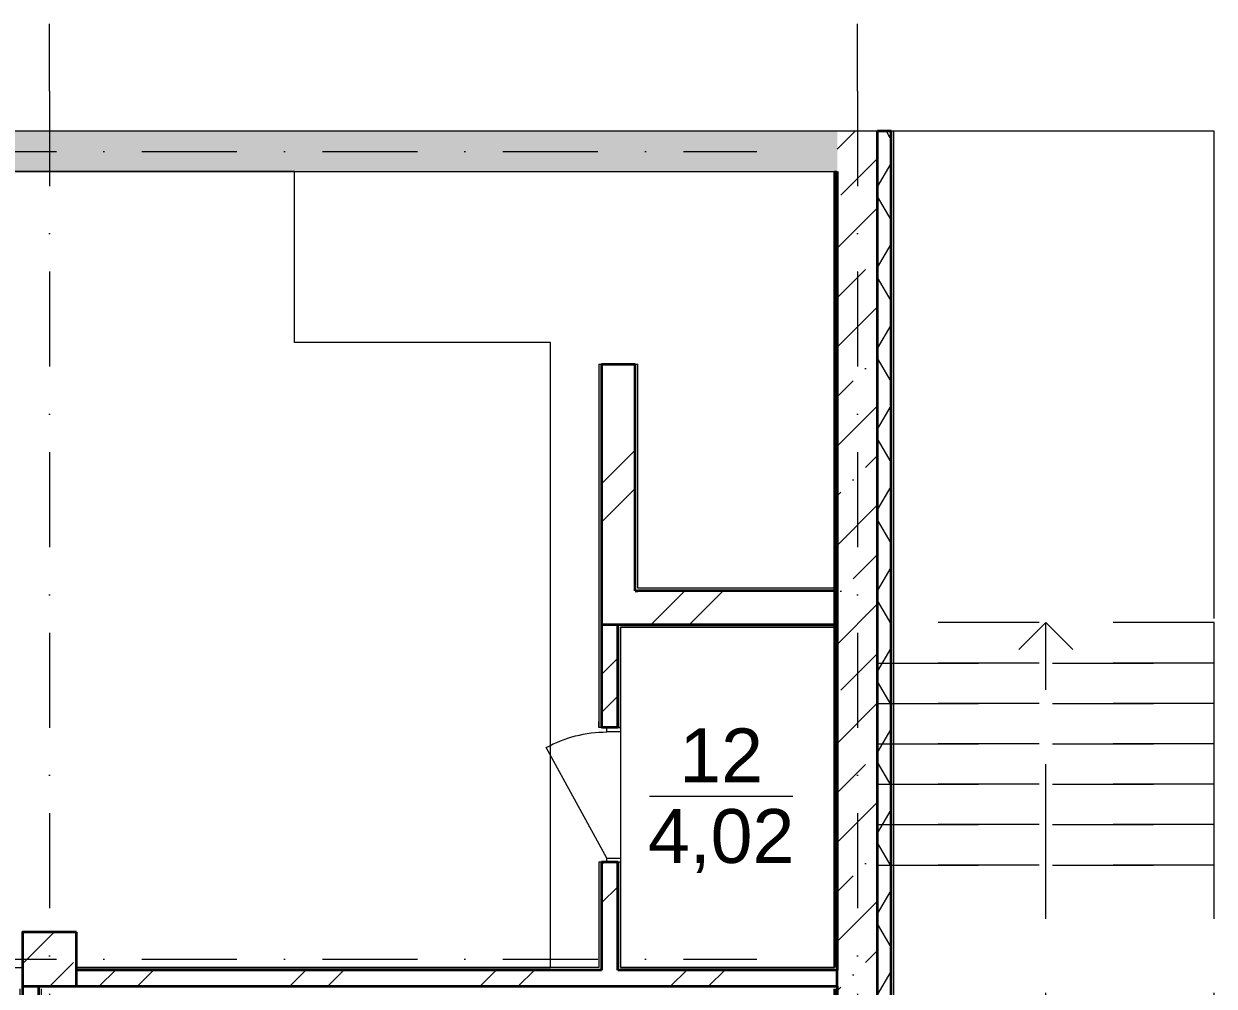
# Model space of a CAD drawing. Header units: millimetres. Extents: x -34838 to 729576, y -214038 to 121482.
# Drawn here: x 608251 to 617092, y -91938 to -84791 of the extents above; entities that cross this region are included whole.
import ezdxf
from ezdxf.enums import TextEntityAlignment as Align

# ---------------------------------------------------------------- set-up
doc = ezdxf.new("R2010")
doc.units = ezdxf.units.MM
doc.header["$MEASUREMENT"] = 0
doc.linetypes.add('ШТРИХОВА 1_2', pattern=[1300, 750, -550])
doc.linetypes.add('Штрихпунктирная', pattern=[1340.555525, 705.555534, -352.777767, 0, -282.222223])
for name, color, linetype, lineweight in [('0_Ном._пера__1', 7, 'Continuous', 13), ('А _ ОСІ КООРДИНАЦІЙНІ.3D_Ном._пера__105', 7, 'Continuous', 13), ('А _ ОСІ КООРДИНАЦІЙНІ.3D_Ном._пера__25', 7, 'Continuous', 0), ('АБ _ 0 _ СТІНИ _ ЗОВНІШНІ .3D_Ном._пера__27', 7, 'Continuous', 35), ('АБ _ 0 _ СТІНИ _ ЗОВНІШНІ .3D_Ном._пера__47', 7, 'Continuous', 20), ('АБ _ 0 _ СТІНИ _ ЗОВНІШНІ .3D_Ном._пера__87', 7, 'Continuous', 13), ('АБ _ 0 _ СТІНИ _ НАВІСНІ .3D_Ном._пера__27', 7, 'Continuous', 35), ('АБ _ 0 _ СТІНИ _ НАВІСНІ .3D_Ном._пера__87', 7, 'Continuous', 13), ('АБ _ 1 _ КОЛОНИ _ КБ.3D_Ном._пера__28', 7, 'Continuous', 35), ('АБ _ 2 _ СХОДИ _ ЗОВНІШНІ .3D_Ном._пера__71', 7, 'Continuous', 15), ('АБ _ 2 _ СХОДИ _ ЗОВНІШНІ .3D_Ном._пера__91', 7, 'Continuous', 13), ('Двери ARCHICAD_Ном._пера__1', 7, 'Continuous', 13), ('Двери ARCHICAD_Ном._пера__23', 7, 'Continuous', 20), ('Двери ARCHICAD_Ном._пера__27', 7, 'Continuous', 35), ('Двери ARCHICAD_Ном._пера__3', 7, 'Continuous', 15), ('Двери ARCHICAD_Ном._пера__87', 7, 'Continuous', 13), ('Паспорта Зон ARCHICAD_Ном._пера__5', 7, 'Continuous', 0)]:
    doc.layers.add(name, color=color, linetype=linetype, lineweight=lineweight)
for name, color, linetype in [('А _ ОСІ КООРДИНАЦІЙНІ.3D', 7, 'Continuous'), ('АБ _ 0 _ СТІНИ _ ЗОВНІШНІ .3D', 7, 'Continuous'), ('АБ _ 1 _ КОЛОНИ _ КБ.3D', 7, 'Continuous'), ('АБ _ 2 _ СХОДИ _ ЗОВНІШНІ .3D', 7, 'Continuous'), ('АП _ ТЕП _ ЗОНИ ПРИМІЩЕНЬ .3D', 7, 'Continuous'), ('Двери ARCHICAD', 7, 'Continuous')]:
    doc.layers.add(name, color=color, linetype=linetype)
doc.styles.add('СГЕНЕРИР_СТИЛЬ_1', font='Arial.ttf')
doc.linetypes.add('ГП _ огорожа КЖ меньше 1м_ М 500', pattern='A,0,[1,20211006 Р’РµР»РёРєРёР№ Р±Р°СЃРµР№РЅ (Р±СѓС‚С–РєРё)_1.Shx,S=79.365079,R=0,X=0,Y=0],-10000,0', length=10000)
pattern_1 = [(45, (518441.76, -97737.7), (-367.6955, 367.6955), []), (45, (518257.9, -97553.85), (-367.6955, 367.6955), [390, -130, 0, -130])]
pattern_2 = [(60, (518441.76, -97737.7), (-259.8076, 150), []), (120, (518441.76, -97737.7), (259.8076, 150), [])]
pattern_3 = [(45, (518441.8, -97737.7), (-707.107, 707.107), []), (45, (518300.3, -97596.3), (-707.107, 707.107), [])]

# ---------------------------------------------------------------- blocks, each defined once
blk = doc.blocks.new('Електрощитова_12_21_1', base_point=(613429.9, -90526.5))
at = {"layer": 'Паспорта Зон ARCHICAD_Ном._пера__5', "color": 7, "linetype": 'Continuous', "lineweight": 0}
blk.add_line((612897.8, -90526.5), (613962, -90526.5), dxfattribs=at)
at = {"layer": 'Паспорта Зон ARCHICAD_Ном._пера__5', "color": 7, "lineweight": 0, "style": 'СГЕНЕРИР_СТИЛЬ_1'}
for tag, p in [('ROOM_NUMBER', (613429.9, -90223.6)), ('ROOM_AREA', (613429.9, -90822.4))]:
    blk.add_attdef(tag, text='', height=400, dxfattribs=at).set_placement(p, align=Align.MIDDLE_CENTER)
blk = doc.blocks.new('Лестница_2_1', base_point=(518441.8, -97737.7))
at = {"layer": 'АБ _ 2 _ СХОДИ _ ЗОВНІШНІ .3D_Ном._пера__71', "color": 7, "linetype": 'ШТРИХОВА 1_2', "lineweight": 15}
for p, q in [((617091.7, -89237.7), (614591.7, -89237.7)), ((614591.7, -89237.7), (614591.7, -89537.7)), ((615841.7, -89237.7), (615641.7, -89437.7)), ((615841.7, -89537.7), (615841.7, -89237.7)), ((616041.7, -89437.7), (615841.7, -89237.7)), ((617091.7, -89537.7), (617091.7, -89237.7)), ((617091.7, -89537.7), (614591.7, -89537.7)), ((614591.7, -89537.7), (614591.7, -89837.7)), ((614591.7, -89537.7), (617091.7, -89537.7)), ((615841.7, -91037.7), (615841.7, -89537.7)), ((617091.7, -89837.7), (617091.7, -89537.7)), ((617091.7, -89837.7), (614591.7, -89837.7)), ((614591.7, -89837.7), (614591.7, -90137.7)), ((614591.7, -89837.7), (617091.7, -89837.7)), ((617091.7, -90137.7), (617091.7, -89837.7)), ((617091.7, -90137.7), (614591.7, -90137.7)), ((614591.7, -90137.7), (614591.7, -90437.7)), ((614591.7, -90137.7), (617091.7, -90137.7)), ((617091.7, -90437.7), (617091.7, -90137.7)), ((617091.7, -90437.7), (614591.7, -90437.7)), ((614591.7, -90437.7), (614591.7, -90737.7)), ((614591.7, -90437.7), (617091.7, -90437.7)), ((617091.7, -90737.7), (617091.7, -90437.7)), ((617091.7, -90737.7), (614591.7, -90737.7)), ((614591.7, -90737.7), (614591.7, -91037.7)), ((614591.7, -90737.7), (617091.7, -90737.7)), ((617091.7, -91037.7), (617091.7, -90737.7)), ((617091.7, -91037.7), (614591.7, -91037.7)), ((614591.7, -91037.7), (614591.7, -91337.7)), ((614591.7, -91037.7), (617091.7, -91037.7)), ((615841.7, -91337.7), (615841.7, -91037.7)), ((617091.7, -91337.7), (617091.7, -91037.7)), ((614591.7, -91337.7), (614591.7, -94037.7)), ((615841.7, -94037.7), (615841.7, -91337.7)), ((617091.7, -94037.7), (617091.7, -91337.7)), ((614591.7, -94037.7), (614591.7, -94337.7)), ((615841.7, -94337.7), (615841.7, -94037.7)), ((617091.7, -94337.7), (617091.7, -94037.7)), ((617091.7, -94337.7), (614591.7, -94337.7)), ((614591.7, -94337.7), (614591.7, -94637.7)), ((614591.7, -94337.7), (617091.7, -94337.7)), ((615841.8, -96334.8), (615841.7, -94337.7)), ((617091.7, -94637.7), (617091.7, -94337.7)), ((617091.7, -94637.7), (614591.7, -94637.7)), ((614591.7, -94637.7), (614591.7, -94937.7)), ((614591.7, -94637.7), (617091.7, -94637.7)), ((617091.7, -94937.7), (617091.7, -94637.7)), ((617091.7, -94937.7), (614591.7, -94937.7)), ((614591.7, -94937.7), (614591.8, -95237.7)), ((614591.7, -94937.7), (617091.7, -94937.7)), ((617091.8, -95237.7), (617091.7, -94937.7)), ((617091.8, -95237.7), (614591.8, -95237.7)), ((614591.8, -95237.7), (614591.8, -95537.7)), ((614591.8, -95237.7), (617091.8, -95237.7)), ((617091.8, -95537.7), (617091.8, -95237.7)), ((617091.8, -95537.7), (614591.8, -95537.7)), ((614591.8, -95537.7), (614591.8, -95837.7)), ((614591.8, -95537.7), (617091.8, -95537.7)), ((617091.8, -95837.7), (617091.8, -95537.7)), ((617091.8, -95837.7), (614591.8, -95837.7)), ((614591.8, -95837.7), (614591.8, -96137.7)), ((614591.8, -95837.7), (617091.8, -95837.7)), ((617091.8, -96034.8), (617091.8, -95837.7)), ((615939, -96311.5), (617091.8, -96034.8)), ((616663.3, -96137.7), (614591.8, -96137.7)), ((614591.8, -96137.7), (614591.8, -96437.7)), ((614591.8, -96137.7), (616663.3, -96137.7)), ((615744.5, -96358.2), (615744.5, -96258.2)), ((615744.5, -96258.2), (615939, -96411.5)), ((614591.8, -96634.8), (615744.5, -96358.2)), ((615939, -96411.5), (615939, -96311.5)), ((615413.3, -96437.7), (614591.8, -96437.7)), ((614591.8, -96437.7), (614591.8, -96634.8)), ((614591.8, -96437.7), (615413.3, -96437.7))]:
    blk.add_line(p, q, dxfattribs=at)
at = {"layer": 'АБ _ 2 _ СХОДИ _ ЗОВНІШНІ .3D_Ном._пера__71', "color": 7, "linetype": 'Continuous', "lineweight": 15}
for p, q in [((615939, -96414.3), (617091.8, -96137.7)), ((615744.5, -96461), (615744.5, -96361)), ((615744.5, -96361), (615939, -96514.3)), ((615841.8, -96437.7), (615641.8, -96637.7)), ((615841.8, -96437.7), (615744.5, -96437.7)), ((615744.5, -96437.7), (615841.8, -96437.7)), ((615841.8, -97637.7), (615841.8, -96437.7)), ((616041.8, -96637.7), (615841.8, -96437.7)), ((615939, -96514.3), (615939, -96414.3)), ((617091.8, -96437.7), (615939, -96437.7)), ((615939, -96437.7), (617091.8, -96437.7)), ((614591.8, -96737.7), (615744.5, -96461)), ((617091.8, -96737.7), (614591.8, -96737.7)), ((614591.8, -96737.7), (617091.8, -96737.7)), ((617091.8, -97037.7), (614591.8, -97037.7)), ((614591.8, -97037.7), (617091.8, -97037.7)), ((617091.8, -97337.7), (614591.8, -97337.7)), ((614591.8, -97337.7), (617091.8, -97337.7)), ((617091.8, -97637.7), (614591.8, -97637.7)), ((614591.8, -97637.7), (617091.8, -97637.7)), ((615841.8, -97937.7), (615841.8, -97637.7)), ((614591.8, -97937.7), (617091.8, -97937.7))]:
    blk.add_line(p, q, dxfattribs=at)
at = {"layer": 'АБ _ 2 _ СХОДИ _ ЗОВНІШНІ .3D_Ном._пера__91', "color": 7, "linetype": 'Continuous', "lineweight": 13}
for p, q in [((617091.8, -96437.7), (617091.8, -96137.7)), ((617091.8, -96737.7), (617091.8, -96437.7)), ((614591.8, -96737.7), (614591.8, -97037.7)), ((617091.8, -97037.7), (617091.8, -96737.7)), ((614591.8, -97037.7), (614591.8, -97337.7)), ((617091.8, -97337.7), (617091.8, -97037.7)), ((614591.8, -97337.7), (614591.8, -97637.7)), ((617091.8, -97637.7), (617091.8, -97337.7)), ((614591.8, -97637.7), (614591.8, -97937.7)), ((617091.8, -97937.7), (617091.8, -97637.7))]:
    blk.add_line(p, q, dxfattribs=at)
blk = doc.blocks.new('Стена_56_1', base_point=(518366.8, -85737.7))
at = {"layer": 'АБ _ 0 _ СТІНИ _ ЗОВНІШНІ .3D', "linetype": 'Continuous', "lineweight": 0, "true_color": 0x000000}
h = blk.add_hatch(dxfattribs=at)
h.set_pattern_fill('М___БЕТОН_АРМОВАНИЙ___З__C0', color=18, style=0, pattern_type=2)
h.set_pattern_definition(pattern_1)
h.paths.add_polyline_path([(614291.8, -85587.7), (540141.8, -85587.7), (540141.8, -85887.7), (614271.8, -85887.7), (614291.8, -85874.1)])
h = blk.add_hatch(dxfattribs=at)
h.set_pattern_fill('М___БЕТОН_АРМОВАНИЙ___З__C0', color=18, style=0, pattern_type=2)
h.set_pattern_definition(pattern_1)
h.paths.add_polyline_path([(614291.8, -85874.1), (614591.8, -85669.5), (614591.8, -85587.7), (614291.8, -85587.7)])
h = blk.add_hatch(dxfattribs=at)
h.set_pattern_fill('М___БЕТОН_АРМОВАНИЙ___З__C0', color=18, style=0, pattern_type=2)
h.set_pattern_definition(pattern_1)
h.paths.add_polyline_path([(614591.8, -85887.7), (614591.8, -85669.5), (614291.8, -85874.1), (614291.8, -85887.7)])
h = blk.add_hatch(dxfattribs=at)
h.set_pattern_fill('М___БЕТОН_АРМОВАНИЙ___З__C0', color=18, style=0, pattern_type=2)
h.set_pattern_definition(pattern_1)
h.paths.add_polyline_path([(614291.8, -85874.1), (614271.8, -85887.7), (614291.8, -85887.7)])
at = {"layer": 'АБ _ 0 _ СТІНИ _ ЗОВНІШНІ .3D_Ном._пера__27', "color": 7, "linetype": 'Continuous', "lineweight": 35}
for p, q in [((614591.8, -85669.5), (614591.8, -85587.7)), ((614591.8, -85887.7), (614591.8, -85669.5))]:
    blk.add_line(p, q, dxfattribs=at)
at = {"layer": 'АБ _ 0 _ СТІНИ _ ЗОВНІШНІ .3D_Ном._пера__47', "color": 7, "linetype": 'Continuous', "lineweight": 20}
blk.add_line((614291.8, -85887.7), (614271.8, -85887.7), dxfattribs=at)
at = {"layer": 'АБ _ 0 _ СТІНИ _ ЗОВНІШНІ .3D_Ном._пера__47', "color": 7, "linetype": 'Continuous', "lineweight": 20, "flags": 128}
for points in [[(614591.8, -85587.7), (540441.8, -85587.7)], [(540141.8, -85887.7), (614271.8, -85887.7)]]:
    blk.add_lwpolyline(points, dxfattribs=at)
blk = doc.blocks.new('Стена_58_1', base_point=(614491.8, -85737.7))
at = {"layer": 'АБ _ 0 _ СТІНИ _ ЗОВНІШНІ .3D', "linetype": 'Continuous', "lineweight": 0, "true_color": 0x000000}
h = blk.add_hatch(dxfattribs=at)
h.set_pattern_fill('М___ІЗОЛЯЦІЯ_МІНВАТА_0001', color=18, style=0, pattern_type=2)
h.set_pattern_definition(pattern_2)
h.paths.add_polyline_path([(614591.8, -85669.5), (614691.8, -85601.3), (614691.8, -85587.7), (614591.8, -85587.7)])
h = blk.add_hatch(dxfattribs=at)
h.set_pattern_fill('М___ІЗОЛЯЦІЯ_МІНВАТА_0001', color=18, style=0, pattern_type=2)
h.set_pattern_definition(pattern_2)
h.paths.add_polyline_path([(614691.8, -98290), (614691.8, -85601.3), (614591.8, -85669.5), (614591.8, -98201.3)])
h = blk.add_hatch(dxfattribs=at)
h.set_pattern_fill('М___БЕТОН_АРМОВАНИЙ___З__C0', color=18, style=0, pattern_type=2)
h.set_pattern_definition(pattern_1)
h.paths.add_polyline_path([(614291.8, -85887.7), (614291.8, -97935.4), (614591.8, -98201.3), (614591.8, -85887.7)])
h = blk.add_hatch(dxfattribs=at)
h.set_pattern_fill('М___БЕТОН_АРМОВАНИЙ___З__C0', color=18, style=0, pattern_type=2)
h.set_pattern_definition(pattern_1)
h.paths.add_polyline_path([(614291.8, -97937.7), (614294.3, -97937.7), (614291.8, -97935.4)])
h = blk.add_hatch(dxfattribs=at)
h.set_pattern_fill('М___БЕТОН_АРМОВАНИЙ___З__C0', color=18, style=0, pattern_type=2)
h.set_pattern_definition(pattern_1)
h.paths.add_polyline_path([(614291.8, -98187.7), (614576.4, -98187.7), (614294.3, -97937.7), (614291.8, -97937.7)])
h = blk.add_hatch(dxfattribs=at)
h.set_pattern_fill('М___БЕТОН_АРМОВАНИЙ___З__C0', color=18, style=0, pattern_type=2)
h.set_pattern_definition(pattern_1)
h.paths.add_polyline_path([(614591.8, -98201.3), (614576.4, -98187.7), (614291.8, -98187.7), (614291.8, -98287.7), (614591.8, -98287.7)])
h = blk.add_hatch(dxfattribs=at)
h.set_pattern_fill('М___ІЗОЛЯЦІЯ_МІНВАТА_0001', color=18, style=0, pattern_type=2)
h.set_pattern_definition(pattern_2)
h.paths.add_polyline_path([(614591.8, -98287.7), (614689.2, -98287.7), (614591.8, -98201.3)])
h = blk.add_hatch(dxfattribs=at)
h.set_pattern_fill('М___БЕТОН_АРМОВАНИЙ___З__C0', color=18, style=0, pattern_type=2)
h.set_pattern_definition(pattern_1)
h.paths.add_polyline_path([(614591.8, -98287.7), (614291.8, -98287.7), (614291.8, -98307.7), (614591.8, -98307.7)])
h = blk.add_hatch(dxfattribs=at)
h.set_pattern_fill('М___ІЗОЛЯЦІЯ_МІНВАТА_0001', color=18, style=0, pattern_type=2)
h.set_pattern_definition(pattern_2)
h.paths.add_polyline_path([(614691.8, -98290), (614689.2, -98287.7), (614591.8, -98287.7), (614591.8, -98307.7), (614691.8, -98307.7)])
at = {"layer": 'АБ _ 0 _ СТІНИ _ ЗОВНІШНІ .3D_Ном._пера__27', "color": 7, "linetype": 'Continuous', "lineweight": 35}
for p, q in [((614591.8, -85669.5), (614591.8, -85587.7)), ((614691.8, -85601.3), (614691.8, -85587.7)), ((614691.8, -98290), (614691.8, -85601.3)), ((614591.8, -85887.7), (614591.8, -85669.5)), ((614291.8, -85887.7), (614291.8, -91817.7)), ((614591.8, -98201.3), (614591.8, -85887.7)), ((614291.8, -91817.7), (614271.8, -91817.7)), ((614291.8, -91937.7), (614291.8, -91817.7)), ((614271.8, -91937.7), (614291.8, -91937.7)), ((614291.8, -91937.7), (614291.8, -97935.4))]:
    blk.add_line(p, q, dxfattribs=at)
at = {"layer": 'АБ _ 0 _ СТІНИ _ ЗОВНІШНІ .3D_Ном._пера__27', "color": 7, "linetype": 'Continuous', "lineweight": 35, "flags": 128}
for points in [[(614691.8, -85587.7), (614591.8, -85587.7)], [(614271.8, -85887.7), (614271.8, -91797.7)], [(614271.8, -91957.7), (614271.8, -97917.7)]]:
    blk.add_lwpolyline(points, dxfattribs=at)
at = {"layer": 'АБ _ 0 _ СТІНИ _ ЗОВНІШНІ .3D_Ном._пера__47', "color": 7, "linetype": 'Continuous', "lineweight": 20}
blk.add_line((614291.8, -85887.7), (614271.8, -85887.7), dxfattribs=at)
at = {"layer": 'АБ _ 0 _ СТІНИ _ ЗОВНІШНІ .3D_Ном._пера__87', "color": 7, "linetype": 'Continuous', "lineweight": 13, "flags": 128}
for points in [[(614711.8, -85587.7), (614691.8, -85587.7)], [(614711.8, -98307.7), (614711.8, -85587.7)]]:
    blk.add_lwpolyline(points, dxfattribs=at)
at = {"layer": 'АБ _ 0 _ СТІНИ _ НАВІСНІ .3D_Ном._пера__27', "color": 7, "linetype": 'Continuous', "lineweight": 35}
for p, q in [((614271.8, -97937.7), (614291.8, -97937.7)), ((614291.8, -97937.7), (614291.8, -97935.4)), ((614291.8, -98187.7), (614291.8, -97937.7)), ((614291.8, -98187.7), (614291.8, -98287.7)), ((614591.8, -98201.3), (614591.8, -98287.7)), ((614291.8, -98287.7), (614291.8, -98307.7)), ((614591.8, -98287.7), (614591.8, -98307.7)), ((614691.8, -98290), (614691.8, -98307.7))]:
    blk.add_line(p, q, dxfattribs=at)
at = {"layer": 'АБ _ 0 _ СТІНИ _ НАВІСНІ .3D_Ном._пера__27', "color": 7, "linetype": 'Continuous', "lineweight": 35, "flags": 128}
for points in [[(614591.8, -98307.7), (614291.8, -98307.7)], [(614691.8, -98307.7), (614591.8, -98307.7)]]:
    blk.add_lwpolyline(points, dxfattribs=at)
at = {"layer": 'АБ _ 0 _ СТІНИ _ НАВІСНІ .3D_Ном._пера__87', "color": 7, "linetype": 'Continuous', "lineweight": 13, "flags": 128}
blk.add_lwpolyline([(614711.8, -98307.7), (614691.8, -98307.7)], dxfattribs=at)
blk = doc.blocks.new('Металлическая Дверь 22_9')
at = {"layer": 'Двери ARCHICAD_Ном._пера__1', "color": 7, "linetype": 'Continuous', "lineweight": 13}
blk.add_arc((468, 0), 936, 151.17603, 180, dxfattribs=at)
at = {"layer": 'Двери ARCHICAD_Ном._пера__23', "color": 7, "linetype": 'Continuous', "lineweight": 20}
for p, q in [((-468, 0), (-500, 0)), ((-500, 0), (-500, -100)), ((-468, -100), (-468, 0)), ((500, 0), (468, 0)), ((468, 0), (468, -100)), ((500, -100), (500, 0)), ((-500, -100), (-468, -100)), ((468, -100), (500, -100))]:
    blk.add_line(p, q, dxfattribs=at)
at = {"layer": 'Двери ARCHICAD_Ном._пера__27', "color": 7, "linetype": 'Continuous', "lineweight": 35}
for p, q in [((-500, 0), (-500, 40)), ((-500, 0), (-500, 40)), ((-500, -80), (-500, 0)), ((-500, -80), (-500, 0)), ((500, 0), (500, 40)), ((500, 0), (500, 40)), ((500, -80), (500, 0)), ((500, -80), (500, 0))]:
    blk.add_line(p, q, dxfattribs=at)
at = {"layer": 'Двери ARCHICAD_Ном._пера__3', "color": 7, "linetype": 'Continuous', "lineweight": 15}
blk.add_line((468, 0), (-352, 451.3), dxfattribs=at)
at = {"layer": 'Двери ARCHICAD_Ном._пера__87', "color": 7, "linetype": 'Continuous', "lineweight": 13}
for p, q in [((-500, 60), (-543, 60)), ((-500, 60), (-543, 60)), ((-500, 40), (-500, 60)), ((-500, 40), (-500, 60)), ((500, 40), (500, 60)), ((500, 40), (500, 60)), ((500, 60), (543, 60)), ((500, 60), (543, 60)), ((-500, -100), (-500, -80)), ((-500, -100), (-500, -80)), ((500, -100), (500, -80)), ((500, -100), (500, -80)), ((-500, -100), (-543, -100)), ((-500, -100), (-543, -100)), ((500, -100), (543, -100)), ((500, -100), (543, -100))]:
    blk.add_line(p, q, dxfattribs=at)
blk = doc.blocks.new('Стена_73_1', base_point=(612601.8, -88982.5))
at = {"layer": 'АБ _ 0 _ СТІНИ _ ЗОВНІШНІ .3D', "linetype": 'Continuous', "lineweight": 0, "true_color": 0x000000}
h = blk.add_hatch(dxfattribs=at)
h.set_pattern_fill('М___ЦЕГЛА_ОБЛИЧКУВАЛЬНА__3B', color=18, style=0, pattern_type=2)
h.set_pattern_definition(pattern_3)
h.paths.add_polyline_path([(612541.8, -89252.5), (612541.8, -89272.5), (612661.8, -89272.5), (612661.8, -89252.5)])
h = blk.add_hatch(dxfattribs=at)
h.set_pattern_fill('М___ЦЕГЛА_ОБЛИЧКУВАЛЬНА__3B', color=18, style=0, pattern_type=2)
h.set_pattern_definition(pattern_3)
h.paths.add_polyline_path([(612661.8, -89272.5), (612541.8, -89272.5), (612541.8, -90017.7), (612661.8, -90017.7)])
h = blk.add_hatch(dxfattribs=at)
h.set_pattern_fill('М___ЦЕГЛА_ОБЛИЧКУВАЛЬНА__3B', color=18, style=0, pattern_type=2)
h.set_pattern_definition(pattern_3)
h.paths.add_polyline_path([(612541.8, -91017.7), (612541.8, -91797.7), (612661.8, -91797.7), (612661.8, -91017.7)])
h = blk.add_hatch(dxfattribs=at)
h.set_pattern_fill('М___ЦЕГЛА_ОБЛИЧКУВАЛЬНА__3B', color=18, style=0, pattern_type=2)
h.set_pattern_definition(pattern_3)
h.paths.add_polyline_path([(612541.8, -91817.7), (612661.8, -91817.7), (612661.8, -91797.7), (612541.8, -91797.7)])
at = {"layer": 'АБ _ 0 _ СТІНИ _ ЗОВНІШНІ .3D_Ном._пера__27', "color": 7, "linetype": 'Continuous', "lineweight": 35}
for p, q in [((612541.8, -89252.5), (612541.8, -89272.5)), ((612541.8, -89272.5), (612541.8, -90017.7)), ((612661.8, -89272.5), (612661.8, -89252.5)), ((612661.8, -90017.7), (612661.8, -89272.5)), ((612581.8, -90017.7), (612541.8, -90017.7)), ((612661.8, -90017.7), (612581.8, -90017.7)), ((612541.8, -91017.7), (612541.8, -91797.7)), ((612581.8, -91017.7), (612541.8, -91017.7)), ((612661.8, -91017.7), (612581.8, -91017.7)), ((612661.8, -91797.7), (612661.8, -91017.7)), ((612541.8, -91797.7), (612541.8, -91817.7)), ((612661.8, -91817.7), (612661.8, -91797.7))]:
    blk.add_line(p, q, dxfattribs=at)
at = {"layer": 'АБ _ 0 _ СТІНИ _ ЗОВНІШНІ .3D_Ном._пера__87', "color": 7, "linetype": 'Continuous', "lineweight": 13}
for p, q in [((612521.8, -90017.7), (612521.8, -89974.7)), ((612681.8, -90017.7), (612681.8, -89974.7)), ((612541.8, -90017.7), (612521.8, -90017.7)), ((612681.8, -90017.7), (612661.8, -90017.7)), ((612521.8, -91017.7), (612521.8, -91060.7)), ((612541.8, -91017.7), (612521.8, -91017.7)), ((612681.8, -91017.7), (612661.8, -91017.7)), ((612681.8, -91017.7), (612681.8, -91060.7))]:
    blk.add_line(p, q, dxfattribs=at)
at = {"layer": 'АБ _ 0 _ СТІНИ _ ЗОВНІШНІ .3D_Ном._пера__87', "color": 7, "linetype": 'Continuous', "lineweight": 13, "flags": 128}
for points in [[(612521.8, -89272.5), (612521.8, -90017.7)], [(612681.8, -90017.7), (612681.8, -89272.5)], [(612521.8, -91017.7), (612521.8, -91797.7)], [(612681.8, -91797.7), (612681.8, -91017.7)]]:
    blk.add_lwpolyline(points, dxfattribs=at)
at = {"layer": 'Двери ARCHICAD', "color": 7, "linetype": 'Continuous', "lineweight": 18, "xscale": -1, "zscale": 1000, "rotation": 90}
blk.add_blockref('Металлическая Дверь 22_9', (612581.8, -90517.7), dxfattribs=at)
blk = doc.blocks.new('Стена_86_1', base_point=(614491.8, -91877.7))
at = {"layer": 'АБ _ 0 _ СТІНИ _ ЗОВНІШНІ .3D', "linetype": 'Continuous', "lineweight": 0, "true_color": 0x000000}
h = blk.add_hatch(dxfattribs=at)
h.set_pattern_fill('М___ЦЕГЛА_ОБЛИЧКУВАЛЬНА__3B', color=18, style=0, pattern_type=2)
h.set_pattern_definition(pattern_3)
h.paths.add_polyline_path([(608641.8, -91937.7), (612541.8, -91937.7), (612541.8, -91817.7), (608641.8, -91817.7)])
h = blk.add_hatch(dxfattribs=at)
h.set_pattern_fill('М___ЦЕГЛА_ОБЛИЧКУВАЛЬНА__3B', color=18, style=0, pattern_type=2)
h.set_pattern_definition(pattern_3)
h.paths.add_polyline_path([(612541.8, -91937.7), (612661.8, -91937.7), (612661.8, -91817.7), (612541.8, -91817.7)])
h = blk.add_hatch(dxfattribs=at)
h.set_pattern_fill('М___ЦЕГЛА_ОБЛИЧКУВАЛЬНА__3B', color=18, style=0, pattern_type=2)
h.set_pattern_definition(pattern_3)
h.paths.add_polyline_path([(612661.8, -91937.7), (614271.8, -91937.7), (614271.8, -91817.7), (612661.8, -91817.7)])
h = blk.add_hatch(dxfattribs=at)
h.set_pattern_fill('М___ЦЕГЛА_ОБЛИЧКУВАЛЬНА__3B', color=18, style=0, pattern_type=2)
h.set_pattern_definition(pattern_3)
h.paths.add_polyline_path([(614291.8, -91937.7), (614291.8, -91817.7), (614271.8, -91817.7), (614271.8, -91937.7)])
at = {"layer": 'АБ _ 0 _ СТІНИ _ ЗОВНІШНІ .3D_Ном._пера__27', "color": 7, "linetype": 'Continuous', "lineweight": 35}
for p, q in [((612541.8, -91817.7), (608641.8, -91817.7)), ((612541.8, -91797.7), (612541.8, -91817.7)), ((612661.8, -91817.7), (612661.8, -91797.7)), ((614271.8, -91817.7), (612661.8, -91817.7)), ((614291.8, -91817.7), (614271.8, -91817.7)), ((614291.8, -91937.7), (614291.8, -91817.7)), ((608641.8, -91937.7), (612541.8, -91937.7)), ((612541.8, -91937.7), (612661.8, -91937.7)), ((612661.8, -91937.7), (614271.8, -91937.7)), ((614271.8, -91937.7), (614291.8, -91937.7))]:
    blk.add_line(p, q, dxfattribs=at)
at = {"layer": 'АБ _ 0 _ СТІНИ _ ЗОВНІШНІ .3D_Ном._пера__87', "color": 7, "linetype": 'Continuous', "lineweight": 13, "flags": 128}
for points in [[(612521.8, -91797.7), (608641.8, -91797.7)], [(614271.8, -91797.7), (612681.8, -91797.7)]]:
    blk.add_lwpolyline(points, dxfattribs=at)
blk = doc.blocks.new('Стена_87_1', base_point=(608301.8, -91877.7))
at = {"layer": 'АБ _ 0 _ СТІНИ _ ЗОВНІШНІ .3D', "linetype": 'Continuous', "lineweight": 0, "true_color": 0x000000}
h = blk.add_hatch(dxfattribs=at)
h.set_pattern_fill('М___ЦЕГЛА_ОБЛИЧКУВАЛЬНА__3B', color=18, style=0, pattern_type=2)
h.set_pattern_definition(pattern_3)
h.paths.add_polyline_path([(608241.8, -91957.7), (608361.8, -91957.7), (608361.8, -91937.7), (608241.8, -91937.7)])
h = blk.add_hatch(dxfattribs=at)
h.set_pattern_fill('М___ЦЕГЛА_ОБЛИЧКУВАЛЬНА__3B', color=18, style=0, pattern_type=2)
h.set_pattern_definition(pattern_3)
h.paths.add_polyline_path([(608241.8, -91957.7), (608241.8, -97537.7), (608361.8, -97537.7), (608361.8, -91957.7)])
at = {"layer": 'АБ _ 0 _ СТІНИ _ ЗОВНІШНІ .3D_Ном._пера__27', "color": 7, "linetype": 'Continuous', "lineweight": 35}
for p, q in [((608241.8, -91937.7), (608241.8, -91957.7)), ((608361.8, -91957.7), (608361.8, -91937.7)), ((608241.8, -91957.7), (608241.8, -97537.7)), ((608361.8, -97537.7), (608361.8, -91957.7))]:
    blk.add_line(p, q, dxfattribs=at)
at = {"layer": 'АБ _ 0 _ СТІНИ _ ЗОВНІШНІ .3D_Ном._пера__87', "color": 7, "linetype": 'Continuous', "lineweight": 13, "flags": 128}
for points in [[(608221.8, -91957.7), (608221.8, -97936.8)], [(608381.8, -97537.7), (608381.8, -91957.7)], [(608221.8, -97936.8), (608241.8, -97936.8)]]:
    blk.add_lwpolyline(points, dxfattribs=at)
blk = doc.blocks.new('Стена_99_1', base_point=(612521.8, -88982.5))
at = {"layer": 'АБ _ 0 _ СТІНИ _ ЗОВНІШНІ .3D', "linetype": 'Continuous', "lineweight": 0, "true_color": 0x000000}
h = blk.add_hatch(dxfattribs=at)
h.set_pattern_fill('М___ЦЕГЛА_ОБЛИЧКУВАЛЬНА__3B', color=18, style=0, pattern_type=2)
h.set_pattern_definition(pattern_3)
h.paths.add_polyline_path([(612791.8, -89002.5), (612791.8, -87318.2), (612541.8, -87318.2), (612541.8, -89002.5)])
h = blk.add_hatch(dxfattribs=at)
h.set_pattern_fill('М___ЦЕГЛА_ОБЛИЧКУВАЛЬНА__3B', color=18, style=0, pattern_type=2)
h.set_pattern_definition(pattern_3)
h.paths.add_polyline_path([(612541.8, -89002.5), (612541.8, -89252.5), (612791.8, -89002.5)])
h = blk.add_hatch(dxfattribs=at)
h.set_pattern_fill('М___ЦЕГЛА_ОБЛИЧКУВАЛЬНА__3B', color=18, style=0, pattern_type=2)
h.set_pattern_definition(pattern_3)
h.paths.add_polyline_path([(612791.8, -89002.5), (612541.8, -89252.5), (612791.8, -89252.5)])
at = {"layer": 'АБ _ 0 _ СТІНИ _ ЗОВНІШНІ .3D_Ном._пера__27', "color": 7, "linetype": 'Continuous', "lineweight": 35}
for p, q in [((612541.8, -87318.2), (612541.8, -89002.5)), ((612791.8, -89002.5), (612791.8, -87318.2)), ((612541.8, -89002.5), (612541.8, -89252.5)), ((612791.8, -89002.5), (612811.8, -89002.5)), ((612541.8, -89252.5), (612791.8, -89252.5))]:
    blk.add_line(p, q, dxfattribs=at)
at = {"layer": 'АБ _ 0 _ СТІНИ _ ЗОВНІШНІ .3D_Ном._пера__27', "color": 7, "linetype": 'Continuous', "lineweight": 35, "flags": 128}
blk.add_lwpolyline([(612541.8, -87318.2), (612791.8, -87318.2)], dxfattribs=at)
at = {"layer": 'АБ _ 0 _ СТІНИ _ ЗОВНІШНІ .3D_Ном._пера__87', "color": 7, "linetype": 'Continuous', "lineweight": 13, "flags": 128}
for points in [[(612521.8, -87318.2), (612541.8, -87318.2)], [(612521.8, -87318.2), (612521.8, -89272.5)], [(612791.8, -87318.2), (612811.8, -87318.2)], [(612811.8, -88982.5), (612811.8, -87318.2)]]:
    blk.add_lwpolyline(points, dxfattribs=at)
blk = doc.blocks.new('Стена_115_1', base_point=(612521.8, -88982.5))
at = {"layer": 'АБ _ 0 _ СТІНИ _ ЗОВНІШНІ .3D', "linetype": 'Continuous', "lineweight": 0, "true_color": 0x000000}
h = blk.add_hatch(dxfattribs=at)
h.set_pattern_fill('М___ЦЕГЛА_ОБЛИЧКУВАЛЬНА__3B', color=18, style=0, pattern_type=2)
h.set_pattern_definition(pattern_3)
h.paths.add_polyline_path([(612791.8, -89002.5), (612791.8, -89252.5), (614271.8, -89252.5), (614271.8, -89002.5)])
at = {"layer": 'АБ _ 0 _ СТІНИ _ ЗОВНІШНІ .3D_Ном._пера__27', "color": 7, "linetype": 'Continuous', "lineweight": 35}
for p, q in [((612791.8, -89002.5), (612811.8, -89002.5)), ((614271.8, -89002.5), (612811.8, -89002.5)), ((612541.8, -89252.5), (612541.8, -89272.5)), ((612541.8, -89252.5), (612791.8, -89252.5)), ((612661.8, -89272.5), (612661.8, -89252.5)), ((612791.8, -89252.5), (614271.8, -89252.5))]:
    blk.add_line(p, q, dxfattribs=at)
at = {"layer": 'АБ _ 0 _ СТІНИ _ ЗОВНІШНІ .3D_Ном._пера__27', "color": 7, "linetype": 'Continuous', "lineweight": 35, "flags": 128}
blk.add_lwpolyline([(614271.8, -89002.5), (614271.8, -89252.5)], dxfattribs=at)
at = {"layer": 'АБ _ 0 _ СТІНИ _ ЗОВНІШНІ .3D_Ном._пера__87', "color": 7, "linetype": 'Continuous', "lineweight": 13, "flags": 128}
for points in [[(614271.8, -88982.5), (612811.8, -88982.5)], [(614271.8, -88982.5), (614271.8, -89002.5)], [(612681.8, -89272.5), (614271.8, -89272.5)], [(614271.8, -89252.5), (614271.8, -89272.5)]]:
    blk.add_lwpolyline(points, dxfattribs=at)
blk = doc.blocks.new('Колонна_60_1', base_point=(608441.8, -91737.7))
at = {"layer": 'АБ _ 1 _ КОЛОНИ _ КБ.3D', "linetype": 'Continuous', "lineweight": 0, "true_color": 0x000000}
h = blk.add_hatch(dxfattribs=at)
h.set_pattern_fill('М___БЕТОН_АРМОВАНИЙ___З__C0', color=18, style=0, pattern_type=2)
h.set_pattern_definition(pattern_1)
h.paths.add_polyline_path([(608641.8, -91537.7), (608241.8, -91537.7), (608241.8, -91937.7), (608641.8, -91937.7)])
at = {"layer": 'АБ _ 1 _ КОЛОНИ _ КБ.3D_Ном._пера__28', "color": 7, "linetype": 'Continuous', "lineweight": 35, "flags": 128}
blk.add_lwpolyline([(608641.8, -91537.7), (608241.8, -91537.7), (608241.8, -91937.7), (608641.8, -91937.7)], close=True, dxfattribs=at)
blk = doc.blocks.new('Стандартный Маркер Сетки_2')
at = {"layer": 'А _ ОСІ КООРДИНАЦІЙНІ.3D_Ном._пера__105', "color": 7, "linetype": 'Штрихпунктирная', "lineweight": 13}
for p, q in [((500, 0), (99754.182117, 0)), ((99754.182117, 0), (100254.182117, 0))]:
    blk.add_line(p, q, dxfattribs=at)
at = {"layer": 'А _ ОСІ КООРДИНАЦІЙНІ.3D_Ном._пера__25', "color": 7, "lineweight": 0, "style": 'СГЕНЕРИР_СТИЛЬ_1'}
blk.add_attdef('AC_MarkerText_1', text='', height=700, dxfattribs=at).set_placement((-1000, 40.005), align=Align.MIDDLE_CENTER)
blk = doc.blocks.new('Стандартный Маркер Сетки_4')
at = {"layer": 'А _ ОСІ КООРДИНАЦІЙНІ.3D_Ном._пера__105', "color": 7, "linetype": 'Штрихпунктирная', "lineweight": 13}
for q in [(0, 0), (18386, 0)]:
    blk.add_line((500, 0), q, dxfattribs=at)
at = {"layer": 'А _ ОСІ КООРДИНАЦІЙНІ.3D_Ном._пера__25', "color": 7, "lineweight": 0, "style": 'СГЕНЕРИР_СТИЛЬ_1'}
blk.add_attdef('AC_MarkerText_1', text='', height=700, rotation=90, dxfattribs=at).set_placement((19886, 34.2), align=Align.MIDDLE_CENTER)

msp = doc.modelspace()

# ---------------------------------------------------------------- linework, layer by layer
at = {"layer": '0_Ном._пера__1', "color": 7, "linetype": 'Continuous', "lineweight": 13}
for p, q in [((617091.7, -85587.7), (614591.8, -85587.7)), ((617091.7, -89207.7), (617091.7, -85587.7))]:
    msp.add_line(p, q, dxfattribs=at)
at = {"layer": 'АП _ ТЕП _ ЗОНИ ПРИМІЩЕНЬ .3D', "color": 254, "linetype": 'Continuous', "lineweight": 0, "true_color": 0xddc2d0, "flags": 128}
msp.add_lwpolyline([(590641.8, -91797.7), (596241.8, -91797.7), (596241.8, -91537.7), (596641.8, -91537.7), (596641.8, -91797.7), (602241.8, -91797.7), (602241.8, -91537.7), (602641.8, -91537.7), (602641.8, -91797.7), (608241.8, -91797.7), (608241.8, -91537.7), (608641.8, -91537.7), (608641.8, -91797.7), (612161.8, -91797.7), (612161.8, -87157.7), (610261.8, -87157.7), (610261.8, -85887.7), (581681.8, -85887.7)], dxfattribs=at)
msp.add_lwpolyline([(612681.8, -89272.5), (612681.8, -91797.7), (614271.8, -91797.7), (614271.8, -89272.5)], close=True, dxfattribs=at)

# ---------------------------------------------------------------- block references
at = {"layer": 'А _ ОСІ КООРДИНАЦІЙНІ.3D', "color": 7, "linetype": 'Continuous', "lineweight": 60, "zscale": 1000}
for p in [(513441.8, -85737.7), (513441.8, -91737.7)]:
    msp.add_blockref('Стандартный Маркер Сетки_2', p, dxfattribs=at)
at = {"layer": 'А _ ОСІ КООРДИНАЦІЙНІ.3D', "color": 7, "linetype": 'Continuous', "lineweight": 60, "zscale": 1000, "rotation": 270}
for p in [(608441.8, -84790.6), (614441.8, -84790.6)]:
    msp.add_blockref('Стандартный Маркер Сетки_4', p, dxfattribs=at)
at = {"layer": 'АБ _ 0 _ СТІНИ _ ЗОВНІШНІ .3D', "color": 7, "lineweight": 20}
for name, p in [('Стена_56_1', (518366.8, -85737.7)), ('Стена_99_1', (612521.8, -88982.5)), ('Стена_115_1', (612521.8, -88982.5)), ('Стена_73_1', (612601.8, -88982.5)), ('Стена_86_1', (614491.8, -91877.7)), ('Стена_87_1', (608301.8, -91877.7))]:
    msp.add_blockref(name, p, dxfattribs=at)
at = {"layer": 'АБ _ 0 _ СТІНИ _ ЗОВНІШНІ .3D', "color": 7, "lineweight": 35}
msp.add_blockref('Стена_58_1', (614491.8, -85737.7), dxfattribs=at)
at = {"layer": 'АБ _ 1 _ КОЛОНИ _ КБ.3D', "color": 7, "lineweight": 35}
msp.add_blockref('Колонна_60_1', (608441.8, -91737.7), dxfattribs=at)
at = {"layer": 'АБ _ 2 _ СХОДИ _ ЗОВНІШНІ .3D', "color": 7, "linetype": 'ГП _ огорожа КЖ меньше 1м_ М 500', "lineweight": 15}
msp.add_blockref('Лестница_2_1', (518441.8, -97737.7), dxfattribs=at)
at = {"layer": 'АП _ ТЕП _ ЗОНИ ПРИМІЩЕНЬ .3D', "color": 7, "linetype": 'Continuous', "lineweight": 0}
msp.add_blockref('Електрощитова_12_21_1', (613429.9, -90526.5), dxfattribs=at).add_auto_attribs({'ROOM_NUMBER': '12', 'ROOM_AREA': '4,02'})

doc.saveas('drawing.dxf')
